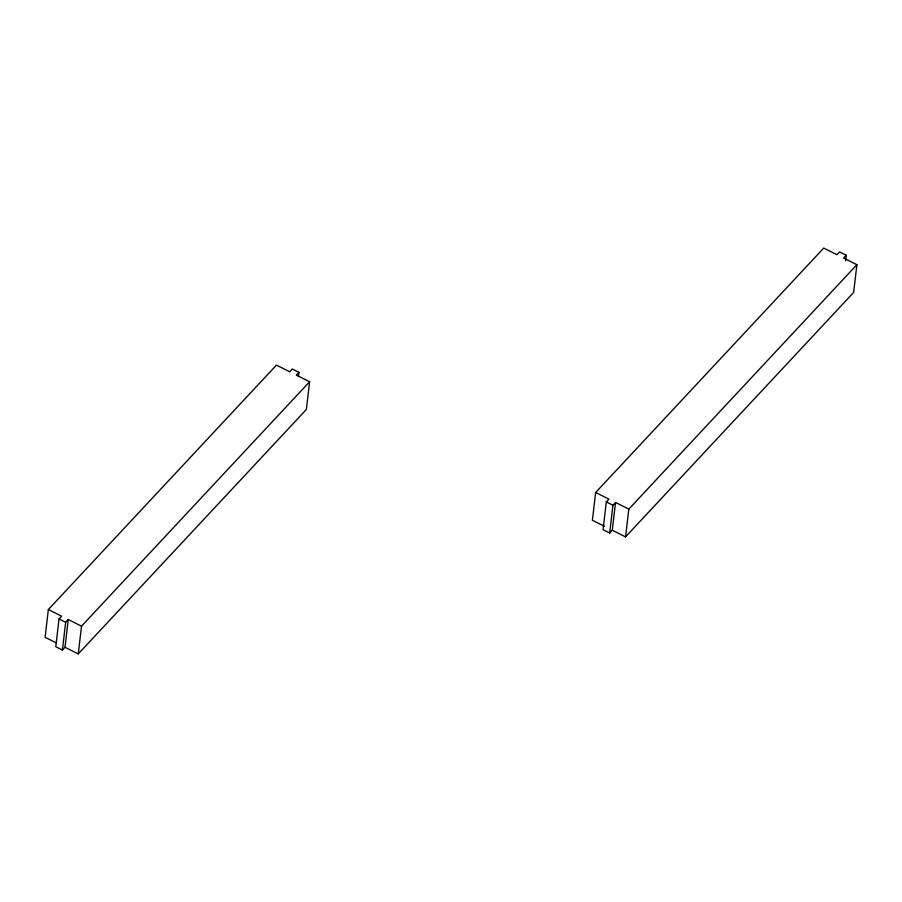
<?xml version="1.0" encoding="UTF-8"?>
<svg xmlns="http://www.w3.org/2000/svg" width="902" height="902" viewBox="0 0 902 902"><rect width="100%" height="100%" fill="white"/><g stroke="black" fill="none" stroke-linecap="round" stroke-linejoin="round"><path stroke-width="1.35" d="M298.449 376.484L298.934 372.323L292.304 368.997L289.711 371.771L276.452 365.118L48.358 609.549L45.1 637.308L55.958 642.743M48.358 609.549L61.629 616.201L59.036 618.975L55.777 646.734L62.407 650.06L65 647.286L68.259 619.527L81.518 626.18L78.26 653.927L65 647.286M62.407 650.06L65.666 622.301L68.259 619.527M298.934 372.323L296.341 375.097L309.612 381.749L306.353 409.497L78.26 653.927M845.58 260.813L846.223 255.266L839.593 251.94L837 254.714L823.74 248.073L595.647 492.503L592.388 520.251L604.453 526.294M595.647 492.503L608.918 499.144L606.324 501.929L603.066 529.677L609.696 533.003L612.289 530.229L615.547 502.47L628.818 509.123L625.548 536.882L612.289 530.229M609.696 533.003L612.954 505.255L615.547 502.47M846.223 255.266L843.629 258.04L856.9 264.692L853.642 292.451L625.548 536.882M81.518 626.18L309.612 381.749M628.818 509.123L856.9 264.692M606.324 501.929L612.954 505.255M59.036 618.975L65.666 622.301"/></g></svg>
